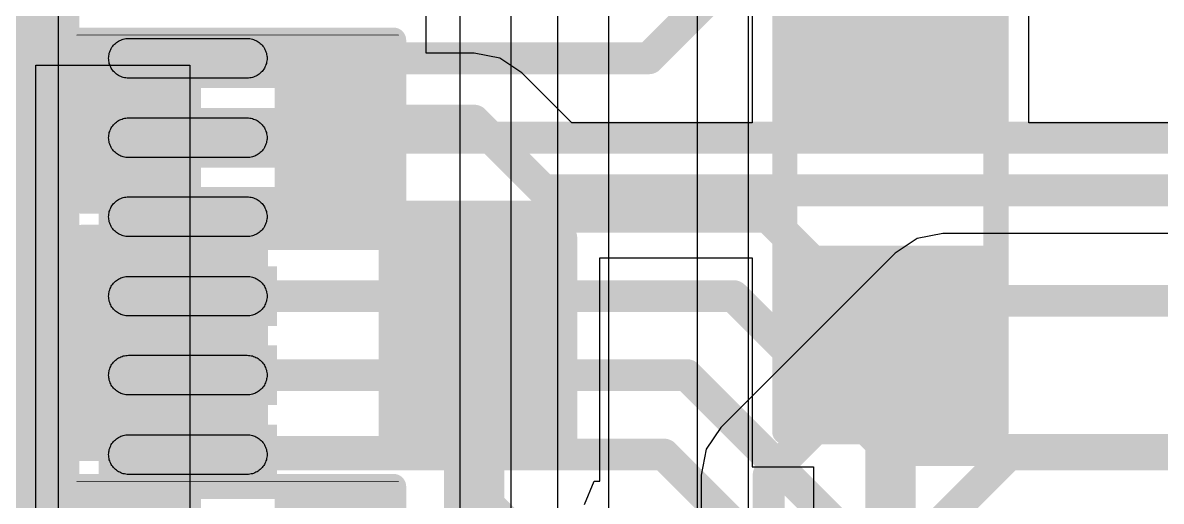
# Model space of a CAD drawing. Header units: inches. Extents: x 0 to 5271, y 0 to 5417.
# Drawn here: x 132.07 to 137.82, y 83.98 to 86.4 of the extents above; entities that cross this region are included whole.
import ezdxf

# ---------------------------------------------------------------- set-up
doc = ezdxf.new("R2010")
doc.units = ezdxf.units.IN
for name, color, linetype in [('Bottom Layer', 5, 'Continuous'), ('Bottom Paste', 16, 'Continuous'), ('Bottom Solder', 6, 'Continuous'), ('L2_GND1', 16, 'Continuous'), ('L3_SIG1', 76, 'Continuous'), ('L4_PWR', 90, 'Continuous'), ('Top Layer', 1, 'Continuous'), ('Top Overlay', 2, 'Continuous'), ('Top Paste', 8, 'Continuous'), ('Top Solder', 216, 'Continuous')]:
    doc.layers.add(name, color=color, linetype=linetype)

# ---------------------------------------------------------------- blocks, each defined once
blk = doc.blocks.new('R___0402_47')
at = {"layer": 'Top Layer'}
for points in [[(-0.6985, -0.3175), (-0.6985, 0.3175), (-0.2413, 0.3175), (-0.2413, -0.3175)], [(0.2413, -0.3175), (0.2413, 0.3175), (0.6985, 0.3175), (0.6985, -0.3175)]]:
    blk.add_hatch(color=1, dxfattribs=at).paths.add_polyline_path(points)
at = {"layer": 'Top Paste'}
for points in [[(-0.6985, -0.3175), (-0.6985, 0.3175), (-0.2413, 0.3175), (-0.2413, -0.3175)], [(0.2413, -0.3175), (0.2413, 0.3175), (0.6985, 0.3175), (0.6985, -0.3175)]]:
    blk.add_hatch(color=8, dxfattribs=at).paths.add_polyline_path(points)
at = {"layer": 'Top Solder'}
for points in [[(-0.7535, -0.3725), (-0.7535, 0.3725), (-0.1863, 0.3725), (-0.1863, -0.3725)], [(0.1863, -0.3725), (0.1863, 0.3725), (0.7535, 0.3725), (0.7535, -0.3725)]]:
    blk.add_hatch(color=216, dxfattribs=at).paths.add_polyline_path(points)
at = {"layer": 'Top Overlay'}
for points in [[(-0.7874, 0.4064, 0.127, 0.127, 0), (-0.7874, -0.4064, 0.127, 0.127, 0)], [(0.7874, 0.4064, 0.127, 0.127, 0), (-0.7874, 0.4064, 0.127, 0.127, 0)], [(0.7874, 0.4064, 0.127, 0.127, 0), (0.7874, -0.4064, 0.127, 0.127, 0)], [(0.7874, -0.4064, 0.127, 0.127, 0), (-0.7874, -0.4064, 0.127, 0.127, 0)], [(0.8128, -0.4318, 0.00323, 0.00323, 0), (-0.8128, -0.4318, 0.00323, 0.00323, 0)]]:
    blk.add_lwpolyline(points, format="xyseb", dxfattribs=at)
for points in [[(-0.8191, 0.4064, 0.0635, 0.0635, 1), (-0.7556, 0.4064, 0.0635, 0.0635, 1)], [(-0.8191, 0.4064, 0.0635, 0.0635, 1), (-0.7556, 0.4064, 0.0635, 0.0635, 1)], [(0.7556, 0.4064, 0.0635, 0.0635, 1), (0.8191, 0.4064, 0.0635, 0.0635, 1)], [(0.7556, 0.4064, 0.0635, 0.0635, 1), (0.8191, 0.4064, 0.0635, 0.0635, 1)], [(-0.8191, -0.4064, 0.0635, 0.0635, 1), (-0.7556, -0.4064, 0.0635, 0.0635, 1)], [(-0.8191, -0.4064, 0.0635, 0.0635, 1), (-0.7556, -0.4064, 0.0635, 0.0635, 1)], [(0.7556, -0.4064, 0.0635, 0.0635, 1), (0.8191, -0.4064, 0.0635, 0.0635, 1)], [(0.7556, -0.4064, 0.0635, 0.0635, 1), (0.8191, -0.4064, 0.0635, 0.0635, 1)], [(-0.8136, -0.4318, 0.00161, 0.00161, 1), (-0.812, -0.4318, 0.00161, 0.00161, 1)], [(0.812, -0.4318, 0.00161, 0.00161, 1), (0.8136, -0.4318, 0.00161, 0.00161, 1)]]:
    blk.add_lwpolyline(points, format="xyseb", close=True, dxfattribs=at)
blk = doc.blocks.new('WQFN_40_EP_5X5__B_416')
at = {"layer": 'Bottom Layer'}
for points in [[(-0.9007, 2.0994), (-1.1007, 2.0994), (-1.1007, 2.8994), (-0.9007, 2.8994)], [(-0.4994, 2.0994), (-0.6994, 2.0994), (-0.6994, 2.8994), (-0.4994, 2.8994)], [(-0.1006, 2.0994), (-0.3006, 2.0994), (-0.3006, 2.8994), (-0.1006, 2.8994)], [(0.3007, 2.0994), (0.1007, 2.0994), (0.1007, 2.8994), (0.3007, 2.8994)], [(0.6995, 2.0994), (0.4995, 2.0994), (0.4995, 2.8994), (0.6995, 2.8994)], [(1.1008, 2.0994), (0.9008, 2.0994), (0.9008, 2.8994), (1.1008, 2.8994)], [(-1.9, 1.9), (1.9, 1.9), (1.9, -1.9), (-1.9, -1.9)]]:
    blk.add_hatch(color=5, dxfattribs=at).paths.add_polyline_path(points)
at = {"layer": 'Bottom Solder'}
for points in [[(-0.8499, 2.0486), (-1.1515, 2.0486), (-1.1515, 2.9502), (-0.8499, 2.9502)], [(-0.4486, 2.0486), (-0.7502, 2.0486), (-0.7502, 2.9502), (-0.4486, 2.9502)], [(-0.0498, 2.0486), (-0.3514, 2.0486), (-0.3514, 2.9502), (-0.0498, 2.9502)], [(0.3515, 2.0486), (0.0499, 2.0486), (0.0499, 2.9502), (0.3515, 2.9502)], [(0.7503, 2.0486), (0.4487, 2.0486), (0.4487, 2.9502), (0.7503, 2.9502)], [(1.1516, 2.0486), (0.85, 2.0486), (0.85, 2.9502), (1.1516, 2.9502)], [(-1.9508, 1.9508), (1.9508, 1.9508), (1.9508, -1.9508), (-1.9508, -1.9508)]]:
    blk.add_hatch(color=6, dxfattribs=at).paths.add_polyline_path(points)
at = {"layer": 'Bottom Paste'}
for p, q in [((-1.0667, 2.8745), (-1.0616, 2.8787)), ((-1.0616, 2.8787), (-1.0563, 2.8825)), ((-1.0563, 2.8825), (-1.0507, 2.886)), ((-1.0507, 2.886), (-1.045, 2.889)), ((-1.045, 2.889), (-1.039, 2.8917)), ((-1.039, 2.8917), (-1.0329, 2.8941)), ((-1.0329, 2.8941), (-1.0266, 2.896)), ((-1.0266, 2.896), (-1.0203, 2.8974)), ((-1.0203, 2.8974), (-1.0138, 2.8985)), ((-1.0138, 2.8985), (-1.0073, 2.8992)), ((-1.0073, 2.8992), (-1.0008, 2.8994)), ((-1.0008, 2.8994), (-0.9942, 2.8992)), ((-0.9942, 2.8992), (-0.9877, 2.8985)), ((-0.9877, 2.8985), (-0.9813, 2.8974)), ((-0.9813, 2.8974), (-0.9749, 2.896)), ((-0.9749, 2.896), (-0.9686, 2.8941)), ((-0.9686, 2.8941), (-0.9625, 2.8917)), ((-0.9625, 2.8917), (-0.9565, 2.889)), ((-0.9565, 2.889), (-0.9507, 2.886)), ((-0.9507, 2.886), (-0.9452, 2.8825)), ((-0.9452, 2.8825), (-0.9399, 2.8787)), ((-0.9399, 2.8787), (-0.9348, 2.8745)), ((-0.6654, 2.8745), (-0.6603, 2.8787)), ((-0.6603, 2.8787), (-0.655, 2.8825)), ((-0.655, 2.8825), (-0.6494, 2.886)), ((-0.6494, 2.886), (-0.6437, 2.889)), ((-0.6437, 2.889), (-0.6377, 2.8917)), ((-0.6377, 2.8917), (-0.6316, 2.8941)), ((-0.6316, 2.8941), (-0.6253, 2.896)), ((-0.6253, 2.896), (-0.6189, 2.8974)), ((-0.6189, 2.8974), (-0.6125, 2.8985)), ((-0.6125, 2.8985), (-0.606, 2.8992)), ((-0.606, 2.8992), (-0.5994, 2.8994)), ((-0.5994, 2.8994), (-0.5929, 2.8992)), ((-0.5929, 2.8992), (-0.5864, 2.8985)), ((-0.5864, 2.8985), (-0.5799, 2.8974)), ((-0.5799, 2.8974), (-0.5736, 2.896)), ((-0.5736, 2.896), (-0.5673, 2.8941)), ((-0.5673, 2.8941), (-0.5612, 2.8917)), ((-0.5612, 2.8917), (-0.5552, 2.889)), ((-0.5552, 2.889), (-0.5494, 2.886)), ((-0.5494, 2.886), (-0.5439, 2.8825)), ((-0.5439, 2.8825), (-0.5386, 2.8787)), ((-0.5386, 2.8787), (-0.5335, 2.8745)), ((-0.2666, 2.8745), (-0.2615, 2.8787)), ((-0.2615, 2.8787), (-0.2562, 2.8825)), ((-0.2562, 2.8825), (-0.2506, 2.886)), ((-0.2506, 2.886), (-0.2449, 2.889)), ((-0.2449, 2.889), (-0.2389, 2.8917)), ((-0.2389, 2.8917), (-0.2328, 2.8941)), ((-0.2328, 2.8941), (-0.2265, 2.896)), ((-0.2265, 2.896), (-0.2202, 2.8974)), ((-0.2202, 2.8974), (-0.2137, 2.8985)), ((-0.2137, 2.8985), (-0.2072, 2.8992)), ((-0.2072, 2.8992), (-0.2007, 2.8994)), ((-0.2007, 2.8994), (-0.1941, 2.8992)), ((-0.1941, 2.8992), (-0.1876, 2.8985)), ((-0.1876, 2.8985), (-0.1812, 2.8974)), ((-0.1812, 2.8974), (-0.1748, 2.896)), ((-0.1748, 2.896), (-0.1685, 2.8941)), ((-0.1685, 2.8941), (-0.1624, 2.8917)), ((-0.1624, 2.8917), (-0.1564, 2.889)), ((-0.1564, 2.889), (-0.1506, 2.886)), ((-0.1506, 2.886), (-0.1451, 2.8825)), ((-0.1451, 2.8825), (-0.1398, 2.8787)), ((-0.1398, 2.8787), (-0.1347, 2.8745)), ((0.1347, 2.8745), (0.1398, 2.8787)), ((0.1398, 2.8787), (0.1451, 2.8825)), ((0.1451, 2.8825), (0.1507, 2.886)), ((0.1507, 2.886), (0.1564, 2.889)), ((0.1564, 2.889), (0.1624, 2.8917)), ((0.1624, 2.8917), (0.1685, 2.8941)), ((0.1685, 2.8941), (0.1748, 2.896)), ((0.1748, 2.896), (0.1812, 2.8974)), ((0.1812, 2.8974), (0.1876, 2.8985)), ((0.1876, 2.8985), (0.1941, 2.8992)), ((0.1941, 2.8992), (0.2007, 2.8994)), ((0.2007, 2.8994), (0.2072, 2.8992)), ((0.2072, 2.8992), (0.2137, 2.8985)), ((0.2137, 2.8985), (0.2202, 2.8974)), ((0.2202, 2.8974), (0.2265, 2.896)), ((0.2265, 2.896), (0.2328, 2.8941)), ((0.2328, 2.8941), (0.2389, 2.8917)), ((0.2389, 2.8917), (0.2449, 2.889)), ((0.2449, 2.889), (0.2507, 2.886)), ((0.2507, 2.886), (0.2562, 2.8825)), ((0.2562, 2.8825), (0.2615, 2.8787)), ((0.2615, 2.8787), (0.2666, 2.8745)), ((0.5335, 2.8745), (0.5386, 2.8787)), ((0.5386, 2.8787), (0.5439, 2.8825)), ((0.5439, 2.8825), (0.5495, 2.886)), ((0.5495, 2.886), (0.5552, 2.889)), ((0.5552, 2.889), (0.5612, 2.8917)), ((0.5612, 2.8917), (0.5673, 2.8941)), ((0.5673, 2.8941), (0.5736, 2.896)), ((0.5736, 2.896), (0.5799, 2.8974)), ((0.5799, 2.8974), (0.5864, 2.8985)), ((0.5864, 2.8985), (0.5929, 2.8992)), ((0.5929, 2.8992), (0.5994, 2.8994)), ((0.5994, 2.8994), (0.606, 2.8992)), ((0.606, 2.8992), (0.6125, 2.8985)), ((0.6125, 2.8985), (0.6189, 2.8974)), ((0.6189, 2.8974), (0.6253, 2.896)), ((0.6253, 2.896), (0.6316, 2.8941)), ((0.6316, 2.8941), (0.6377, 2.8917)), ((0.6377, 2.8917), (0.6437, 2.889)), ((0.6437, 2.889), (0.6495, 2.886)), ((0.6495, 2.886), (0.655, 2.8825)), ((0.655, 2.8825), (0.6603, 2.8787)), ((0.6603, 2.8787), (0.6654, 2.8745)), ((0.9348, 2.8745), (0.9399, 2.8787)), ((0.9399, 2.8787), (0.9452, 2.8825)), ((0.9452, 2.8825), (0.9508, 2.886)), ((0.9508, 2.886), (0.9565, 2.889)), ((0.9565, 2.889), (0.9625, 2.8917)), ((0.9625, 2.8917), (0.9686, 2.8941)), ((0.9686, 2.8941), (0.9749, 2.896)), ((0.9749, 2.896), (0.9813, 2.8974)), ((0.9813, 2.8974), (0.9877, 2.8985)), ((0.9877, 2.8985), (0.9942, 2.8992)), ((0.9942, 2.8992), (1.0008, 2.8994)), ((1.0008, 2.8994), (1.0073, 2.8992)), ((1.0073, 2.8992), (1.0138, 2.8985)), ((1.0138, 2.8985), (1.0203, 2.8974)), ((1.0203, 2.8974), (1.0266, 2.896)), ((1.0266, 2.896), (1.0329, 2.8941)), ((1.0329, 2.8941), (1.039, 2.8917)), ((1.039, 2.8917), (1.045, 2.889)), ((1.045, 2.889), (1.0508, 2.886)), ((1.0508, 2.886), (1.0563, 2.8825)), ((1.0563, 2.8825), (1.0616, 2.8787)), ((1.0616, 2.8787), (1.0667, 2.8745)), ((-1.0999, 2.8124), (-1.0988, 2.8189)), ((-1.0988, 2.8189), (-1.0974, 2.8252)), ((-1.0974, 2.8252), (-1.0955, 2.8315)), ((-1.0955, 2.8315), (-1.0931, 2.8376)), ((-1.0931, 2.8376), (-1.0904, 2.8436)), ((-1.0904, 2.8436), (-1.0874, 2.8494)), ((-1.0874, 2.8494), (-1.0839, 2.8549)), ((-1.0839, 2.8549), (-1.0801, 2.8602)), ((-1.0801, 2.8602), (-1.0759, 2.8653)), ((-1.0759, 2.8653), (-1.0715, 2.8701)), ((-1.0715, 2.8701), (-1.0667, 2.8745)), ((-0.9348, 2.8745), (-0.93, 2.8701)), ((-0.93, 2.8701), (-0.9256, 2.8653)), ((-0.9256, 2.8653), (-0.9214, 2.8602)), ((-0.9214, 2.8602), (-0.9176, 2.8549)), ((-0.9176, 2.8549), (-0.9141, 2.8493)), ((-0.9141, 2.8493), (-0.9111, 2.8436)), ((-0.9111, 2.8436), (-0.9084, 2.8376)), ((-0.9084, 2.8376), (-0.9061, 2.8315)), ((-0.9061, 2.8315), (-0.9042, 2.8252)), ((-0.9042, 2.8252), (-0.9027, 2.8189)), ((-0.9027, 2.8189), (-0.9016, 2.8124)), ((-0.6986, 2.8124), (-0.6975, 2.8189)), ((-0.6975, 2.8189), (-0.696, 2.8252)), ((-0.696, 2.8252), (-0.6941, 2.8315)), ((-0.6941, 2.8315), (-0.6918, 2.8376)), ((-0.6918, 2.8376), (-0.6891, 2.8436)), ((-0.6891, 2.8436), (-0.6861, 2.8494)), ((-0.6861, 2.8494), (-0.6826, 2.8549)), ((-0.6826, 2.8549), (-0.6788, 2.8602)), ((-0.6788, 2.8602), (-0.6746, 2.8653)), ((-0.6746, 2.8653), (-0.6702, 2.8701)), ((-0.6702, 2.8701), (-0.6654, 2.8745)), ((-0.5335, 2.8745), (-0.5287, 2.8701)), ((-0.5287, 2.8701), (-0.5243, 2.8653)), ((-0.5243, 2.8653), (-0.5201, 2.8602)), ((-0.5201, 2.8602), (-0.5163, 2.8549)), ((-0.5163, 2.8549), (-0.5128, 2.8493)), ((-0.5128, 2.8493), (-0.5098, 2.8436)), ((-0.5098, 2.8436), (-0.5071, 2.8376)), ((-0.5071, 2.8376), (-0.5047, 2.8315)), ((-0.5047, 2.8315), (-0.5028, 2.8252)), ((-0.5028, 2.8252), (-0.5014, 2.8189)), ((-0.5014, 2.8189), (-0.5003, 2.8124)), ((-0.2998, 2.8124), (-0.2987, 2.8189)), ((-0.2987, 2.8189), (-0.2973, 2.8252)), ((-0.2973, 2.8252), (-0.2954, 2.8315)), ((-0.2954, 2.8315), (-0.293, 2.8376)), ((-0.293, 2.8376), (-0.2903, 2.8436)), ((-0.2903, 2.8436), (-0.2873, 2.8494)), ((-0.2873, 2.8494), (-0.2838, 2.8549)), ((-0.2838, 2.8549), (-0.28, 2.8602)), ((-0.28, 2.8602), (-0.2758, 2.8653)), ((-0.2758, 2.8653), (-0.2714, 2.8701)), ((-0.2714, 2.8701), (-0.2666, 2.8745)), ((-0.1347, 2.8745), (-0.1299, 2.8701)), ((-0.1299, 2.8701), (-0.1255, 2.8653)), ((-0.1255, 2.8653), (-0.1213, 2.8602)), ((-0.1213, 2.8602), (-0.1175, 2.8549)), ((-0.1175, 2.8549), (-0.114, 2.8493)), ((-0.114, 2.8493), (-0.111, 2.8436)), ((-0.111, 2.8436), (-0.1083, 2.8376)), ((-0.1083, 2.8376), (-0.106, 2.8315)), ((-0.106, 2.8315), (-0.1041, 2.8252)), ((-0.1041, 2.8252), (-0.1026, 2.8189)), ((-0.1026, 2.8189), (-0.1015, 2.8124)), ((0.1015, 2.8124), (0.1026, 2.8189)), ((0.1026, 2.8189), (0.1041, 2.8252)), ((0.1041, 2.8252), (0.106, 2.8315)), ((0.106, 2.8315), (0.1083, 2.8376)), ((0.1083, 2.8376), (0.111, 2.8436)), ((0.111, 2.8436), (0.114, 2.8494)), ((0.114, 2.8494), (0.1175, 2.8549)), ((0.1175, 2.8549), (0.1213, 2.8602)), ((0.1213, 2.8602), (0.1255, 2.8653)), ((0.1255, 2.8653), (0.1299, 2.8701)), ((0.1299, 2.8701), (0.1347, 2.8745)), ((0.2666, 2.8745), (0.2714, 2.8701)), ((0.2714, 2.8701), (0.2758, 2.8653)), ((0.2758, 2.8653), (0.28, 2.8602)), ((0.28, 2.8602), (0.2838, 2.8549)), ((0.2838, 2.8549), (0.2873, 2.8493)), ((0.2873, 2.8493), (0.2903, 2.8436)), ((0.2903, 2.8436), (0.293, 2.8376)), ((0.293, 2.8376), (0.2954, 2.8315)), ((0.2954, 2.8315), (0.2973, 2.8252)), ((0.2973, 2.8252), (0.2987, 2.8189)), ((0.2987, 2.8189), (0.2998, 2.8124)), ((0.5003, 2.8124), (0.5014, 2.8189)), ((0.5014, 2.8189), (0.5028, 2.8252)), ((0.5028, 2.8252), (0.5047, 2.8315)), ((0.5047, 2.8315), (0.5071, 2.8376)), ((0.5071, 2.8376), (0.5098, 2.8436)), ((0.5098, 2.8436), (0.5128, 2.8494)), ((0.5128, 2.8494), (0.5163, 2.8549)), ((0.5163, 2.8549), (0.5201, 2.8602)), ((0.5201, 2.8602), (0.5243, 2.8653)), ((0.5243, 2.8653), (0.5287, 2.8701)), ((0.5287, 2.8701), (0.5335, 2.8745)), ((0.6654, 2.8745), (0.6702, 2.8701)), ((0.6702, 2.8701), (0.6746, 2.8653)), ((0.6746, 2.8653), (0.6788, 2.8602)), ((0.6788, 2.8602), (0.6826, 2.8549)), ((0.6826, 2.8549), (0.6861, 2.8493)), ((0.6861, 2.8493), (0.6891, 2.8436)), ((0.6891, 2.8436), (0.6918, 2.8376)), ((0.6918, 2.8376), (0.6941, 2.8315)), ((0.6941, 2.8315), (0.696, 2.8252)), ((0.696, 2.8252), (0.6975, 2.8189)), ((0.6975, 2.8189), (0.6986, 2.8124)), ((0.9016, 2.8124), (0.9027, 2.8189)), ((0.9027, 2.8189), (0.9042, 2.8252)), ((0.9042, 2.8252), (0.9061, 2.8315)), ((0.9061, 2.8315), (0.9084, 2.8376)), ((0.9084, 2.8376), (0.9111, 2.8436)), ((0.9111, 2.8436), (0.9141, 2.8494)), ((0.9141, 2.8494), (0.9176, 2.8549)), ((0.9176, 2.8549), (0.9214, 2.8602)), ((0.9214, 2.8602), (0.9256, 2.8653)), ((0.9256, 2.8653), (0.93, 2.8701)), ((0.93, 2.8701), (0.9348, 2.8745)), ((1.0667, 2.8745), (1.0715, 2.8701)), ((1.0715, 2.8701), (1.0759, 2.8653)), ((1.0759, 2.8653), (1.0801, 2.8602)), ((1.0801, 2.8602), (1.0839, 2.8549)), ((1.0839, 2.8549), (1.0874, 2.8493)), ((1.0874, 2.8493), (1.0904, 2.8436)), ((1.0904, 2.8436), (1.0931, 2.8376)), ((1.0931, 2.8376), (1.0955, 2.8315)), ((1.0955, 2.8315), (1.0974, 2.8252)), ((1.0974, 2.8252), (1.0988, 2.8189)), ((1.0988, 2.8189), (1.0999, 2.8124)), ((-1.1008, 2.7994), (-1.1006, 2.8059)), ((-1.1008, 2.1994), (-1.1008, 2.7994)), ((-1.1006, 2.8059), (-1.0999, 2.8124)), ((-0.9016, 2.8124), (-0.901, 2.8059)), ((-0.901, 2.8059), (-0.9008, 2.7994)), ((-0.9008, 2.7994), (-0.9008, 2.1994)), ((-0.6994, 2.7994), (-0.6992, 2.8059)), ((-0.6994, 2.1994), (-0.6994, 2.7994)), ((-0.6992, 2.8059), (-0.6986, 2.8124)), ((-0.5003, 2.8124), (-0.5003, 2.8124)), ((-0.5003, 2.8124), (-0.4996, 2.8059)), ((-0.4996, 2.8059), (-0.4994, 2.7994)), ((-0.4994, 2.7994), (-0.4994, 2.1994)), ((-0.3007, 2.7994), (-0.3005, 2.8059)), ((-0.3007, 2.1994), (-0.3007, 2.7994)), ((-0.3005, 2.8059), (-0.2998, 2.8124)), ((-0.1015, 2.8124), (-0.1009, 2.8059)), ((-0.1009, 2.8059), (-0.1007, 2.7994)), ((-0.1007, 2.7994), (-0.1007, 2.1994)), ((0.1007, 2.7994), (0.1009, 2.8059)), ((0.1007, 2.1994), (0.1007, 2.7994)), ((0.1009, 2.8059), (0.1015, 2.8124)), ((0.2998, 2.8124), (0.2998, 2.8124)), ((0.2998, 2.8124), (0.3005, 2.8059)), ((0.3005, 2.8059), (0.3007, 2.7994)), ((0.3007, 2.7994), (0.3007, 2.1994)), ((0.4994, 2.7994), (0.4996, 2.8059)), ((0.4994, 2.1994), (0.4994, 2.7994)), ((0.4996, 2.8059), (0.5003, 2.8124)), ((0.6986, 2.8124), (0.6986, 2.8124)), ((0.6986, 2.8124), (0.6992, 2.8059)), ((0.6992, 2.8059), (0.6994, 2.7994)), ((0.6994, 2.7994), (0.6994, 2.1994)), ((0.9008, 2.7994), (0.901, 2.8059)), ((0.9008, 2.1994), (0.9008, 2.7994)), ((0.901, 2.8059), (0.9016, 2.8124)), ((1.0999, 2.8124), (1.1006, 2.8059)), ((1.1006, 2.8059), (1.1008, 2.7994)), ((1.1008, 2.7994), (1.1008, 2.1994)), ((-1.1006, 2.1928), (-1.1008, 2.1994)), ((-1.0999, 2.1863), (-1.1006, 2.1928)), ((-1.0988, 2.1799), (-1.0999, 2.1863)), ((-0.9016, 2.1863), (-0.9027, 2.1799)), ((-0.901, 2.1928), (-0.9016, 2.1863)), ((-0.9008, 2.1994), (-0.901, 2.1928)), ((-0.901, 2.1928), (-0.901, 2.1928)), ((-0.6992, 2.1928), (-0.6994, 2.1994)), ((-0.6986, 2.1863), (-0.6992, 2.1928)), ((-0.6975, 2.1799), (-0.6986, 2.1863)), ((-0.5003, 2.1863), (-0.5014, 2.1799)), ((-0.4996, 2.1928), (-0.5003, 2.1863)), ((-0.4994, 2.1994), (-0.4996, 2.1928)), ((-0.3005, 2.1928), (-0.3007, 2.1994)), ((-0.2998, 2.1863), (-0.3005, 2.1928)), ((-0.2987, 2.1799), (-0.2998, 2.1863)), ((-0.1015, 2.1863), (-0.1026, 2.1799)), ((-0.1009, 2.1928), (-0.1015, 2.1863)), ((-0.1007, 2.1994), (-0.1009, 2.1928)), ((-0.1009, 2.1928), (-0.1009, 2.1928)), ((0.1009, 2.1928), (0.1007, 2.1994)), ((0.1015, 2.1863), (0.1009, 2.1928)), ((0.1026, 2.1799), (0.1015, 2.1863)), ((0.2998, 2.1863), (0.2987, 2.1799)), ((0.3005, 2.1928), (0.2998, 2.1863)), ((0.3007, 2.1994), (0.3005, 2.1928)), ((0.4996, 2.1928), (0.4994, 2.1994)), ((0.5003, 2.1863), (0.4996, 2.1928)), ((0.5014, 2.1799), (0.5003, 2.1863)), ((0.6986, 2.1863), (0.6975, 2.1799)), ((0.6992, 2.1928), (0.6986, 2.1863)), ((0.6994, 2.1994), (0.6992, 2.1928)), ((0.901, 2.1928), (0.9008, 2.1994)), ((0.9016, 2.1863), (0.901, 2.1928)), ((0.9027, 2.1799), (0.9016, 2.1863)), ((1.0999, 2.1863), (1.0988, 2.1799)), ((1.1006, 2.1928), (1.0999, 2.1863)), ((1.1008, 2.1994), (1.1006, 2.1928)), ((1.1006, 2.1928), (1.1006, 2.1928)), ((-1.0974, 2.1735), (-1.0988, 2.1799)), ((-1.0955, 2.1672), (-1.0974, 2.1735)), ((-1.0931, 2.1611), (-1.0955, 2.1672)), ((-1.0904, 2.1551), (-1.0931, 2.1611)), ((-1.0874, 2.1494), (-1.0904, 2.1551)), ((-1.0839, 2.1438), (-1.0874, 2.1494)), ((-1.0801, 2.1385), (-1.0839, 2.1438)), ((-1.0759, 2.1334), (-1.0801, 2.1385)), ((-1.0715, 2.1286), (-1.0759, 2.1334)), ((-1.0667, 2.1242), (-1.0715, 2.1286)), ((-0.93, 2.1286), (-0.9348, 2.1242)), ((-0.9256, 2.1334), (-0.93, 2.1286)), ((-0.9214, 2.1385), (-0.9256, 2.1334)), ((-0.9176, 2.1438), (-0.9214, 2.1385)), ((-0.9141, 2.1493), (-0.9176, 2.1438)), ((-0.9111, 2.1551), (-0.9141, 2.1493)), ((-0.9084, 2.1611), (-0.9111, 2.1551)), ((-0.9061, 2.1672), (-0.9084, 2.1611)), ((-0.9042, 2.1735), (-0.9061, 2.1672)), ((-0.9027, 2.1799), (-0.9042, 2.1735)), ((-0.696, 2.1735), (-0.6975, 2.1799)), ((-0.6941, 2.1672), (-0.696, 2.1735)), ((-0.6918, 2.1611), (-0.6941, 2.1672)), ((-0.6891, 2.1551), (-0.6918, 2.1611)), ((-0.6861, 2.1494), (-0.6891, 2.1551)), ((-0.6826, 2.1438), (-0.6861, 2.1494)), ((-0.6788, 2.1385), (-0.6826, 2.1438)), ((-0.6746, 2.1334), (-0.6788, 2.1385)), ((-0.6702, 2.1286), (-0.6746, 2.1334)), ((-0.6654, 2.1242), (-0.6702, 2.1286)), ((-0.5287, 2.1286), (-0.5335, 2.1242)), ((-0.5243, 2.1334), (-0.5287, 2.1286)), ((-0.5201, 2.1385), (-0.5243, 2.1334)), ((-0.5163, 2.1438), (-0.5201, 2.1385)), ((-0.5128, 2.1493), (-0.5163, 2.1438)), ((-0.5098, 2.1551), (-0.5128, 2.1493)), ((-0.5071, 2.1611), (-0.5098, 2.1551)), ((-0.5047, 2.1672), (-0.5071, 2.1611)), ((-0.5028, 2.1735), (-0.5047, 2.1672)), ((-0.5014, 2.1799), (-0.5028, 2.1735)), ((-0.2973, 2.1735), (-0.2987, 2.1799)), ((-0.2954, 2.1672), (-0.2973, 2.1735)), ((-0.293, 2.1611), (-0.2954, 2.1672)), ((-0.2903, 2.1551), (-0.293, 2.1611)), ((-0.2873, 2.1494), (-0.2903, 2.1551)), ((-0.2838, 2.1438), (-0.2873, 2.1494)), ((-0.28, 2.1385), (-0.2838, 2.1438)), ((-0.2758, 2.1334), (-0.28, 2.1385)), ((-0.2714, 2.1286), (-0.2758, 2.1334)), ((-0.2666, 2.1242), (-0.2714, 2.1286)), ((-0.1299, 2.1286), (-0.1347, 2.1242)), ((-0.1255, 2.1334), (-0.1299, 2.1286)), ((-0.1213, 2.1385), (-0.1255, 2.1334)), ((-0.1175, 2.1438), (-0.1213, 2.1385)), ((-0.114, 2.1493), (-0.1175, 2.1438)), ((-0.111, 2.1551), (-0.114, 2.1493)), ((-0.1083, 2.1611), (-0.111, 2.1551)), ((-0.106, 2.1672), (-0.1083, 2.1611)), ((-0.1041, 2.1735), (-0.106, 2.1672)), ((-0.1026, 2.1799), (-0.1041, 2.1735)), ((0.1041, 2.1735), (0.1026, 2.1799)), ((0.106, 2.1672), (0.1041, 2.1735)), ((0.1083, 2.1611), (0.106, 2.1672)), ((0.111, 2.1551), (0.1083, 2.1611)), ((0.114, 2.1494), (0.111, 2.1551)), ((0.1175, 2.1438), (0.114, 2.1494)), ((0.1213, 2.1385), (0.1175, 2.1438)), ((0.1255, 2.1334), (0.1213, 2.1385)), ((0.1299, 2.1286), (0.1255, 2.1334)), ((0.1347, 2.1242), (0.1299, 2.1286)), ((0.2714, 2.1286), (0.2666, 2.1242)), ((0.2758, 2.1334), (0.2714, 2.1286)), ((0.28, 2.1385), (0.2758, 2.1334)), ((0.2838, 2.1438), (0.28, 2.1385)), ((0.2873, 2.1493), (0.2838, 2.1438)), ((0.2903, 2.1551), (0.2873, 2.1493)), ((0.293, 2.1611), (0.2903, 2.1551)), ((0.2954, 2.1672), (0.293, 2.1611)), ((0.2973, 2.1735), (0.2954, 2.1672)), ((0.2987, 2.1799), (0.2973, 2.1735)), ((0.5028, 2.1735), (0.5014, 2.1799)), ((0.5047, 2.1672), (0.5028, 2.1735)), ((0.5071, 2.1611), (0.5047, 2.1672)), ((0.5098, 2.1551), (0.5071, 2.1611)), ((0.5128, 2.1494), (0.5098, 2.1551)), ((0.5163, 2.1438), (0.5128, 2.1494)), ((0.5201, 2.1385), (0.5163, 2.1438)), ((0.5243, 2.1334), (0.5201, 2.1385)), ((0.5287, 2.1286), (0.5243, 2.1334)), ((0.5335, 2.1242), (0.5287, 2.1286)), ((0.6702, 2.1286), (0.6654, 2.1242)), ((0.6746, 2.1334), (0.6702, 2.1286)), ((0.6788, 2.1385), (0.6746, 2.1334)), ((0.6826, 2.1438), (0.6788, 2.1385)), ((0.6861, 2.1493), (0.6826, 2.1438)), ((0.6891, 2.1551), (0.6861, 2.1493)), ((0.6918, 2.1611), (0.6891, 2.1551)), ((0.6941, 2.1672), (0.6918, 2.1611)), ((0.696, 2.1735), (0.6941, 2.1672)), ((0.6975, 2.1799), (0.696, 2.1735)), ((0.9042, 2.1735), (0.9027, 2.1799)), ((0.9061, 2.1672), (0.9042, 2.1735)), ((0.9084, 2.1611), (0.9061, 2.1672)), ((0.9111, 2.1551), (0.9084, 2.1611)), ((0.9141, 2.1494), (0.9111, 2.1551)), ((0.9176, 2.1438), (0.9141, 2.1494)), ((0.9214, 2.1385), (0.9176, 2.1438)), ((0.9256, 2.1334), (0.9214, 2.1385)), ((0.93, 2.1286), (0.9256, 2.1334)), ((0.9348, 2.1242), (0.93, 2.1286)), ((1.0715, 2.1286), (1.0667, 2.1242)), ((1.0759, 2.1334), (1.0715, 2.1286)), ((1.0801, 2.1385), (1.0759, 2.1334)), ((1.0839, 2.1438), (1.0801, 2.1385)), ((1.0874, 2.1493), (1.0839, 2.1438)), ((1.0904, 2.1551), (1.0874, 2.1493)), ((1.0931, 2.1611), (1.0904, 2.1551)), ((1.0955, 2.1672), (1.0931, 2.1611)), ((1.0974, 2.1735), (1.0955, 2.1672)), ((1.0988, 2.1799), (1.0974, 2.1735)), ((-1.0616, 2.12), (-1.0667, 2.1242)), ((-1.0563, 2.1162), (-1.0616, 2.12)), ((-1.0508, 2.1127), (-1.0563, 2.1162)), ((-1.045, 2.1097), (-1.0508, 2.1127)), ((-1.039, 2.107), (-1.045, 2.1097)), ((-1.0329, 2.1047), (-1.039, 2.107)), ((-1.0266, 2.1028), (-1.0329, 2.1047)), ((-1.0203, 2.1013), (-1.0266, 2.1028)), ((-1.0138, 2.1002), (-1.0203, 2.1013)), ((-1.0073, 2.0996), (-1.0138, 2.1002)), ((-1.0008, 2.0994), (-1.0073, 2.0996)), ((-0.9942, 2.0996), (-1.0008, 2.0994)), ((-0.9877, 2.1002), (-0.9942, 2.0996)), ((-0.9813, 2.1013), (-0.9877, 2.1002)), ((-0.9749, 2.1028), (-0.9813, 2.1013)), ((-0.9686, 2.1047), (-0.9749, 2.1028)), ((-0.9625, 2.107), (-0.9686, 2.1047)), ((-0.9565, 2.1097), (-0.9625, 2.107)), ((-0.9508, 2.1127), (-0.9565, 2.1097)), ((-0.9452, 2.1162), (-0.9508, 2.1127)), ((-0.9399, 2.12), (-0.9452, 2.1162)), ((-0.9348, 2.1242), (-0.9399, 2.12)), ((-0.6603, 2.12), (-0.6654, 2.1242)), ((-0.655, 2.1162), (-0.6603, 2.12)), ((-0.6495, 2.1127), (-0.655, 2.1162)), ((-0.6437, 2.1097), (-0.6495, 2.1127)), ((-0.6377, 2.107), (-0.6437, 2.1097)), ((-0.6316, 2.1047), (-0.6377, 2.107)), ((-0.6253, 2.1028), (-0.6316, 2.1047)), ((-0.6189, 2.1013), (-0.6253, 2.1028)), ((-0.6125, 2.1002), (-0.6189, 2.1013)), ((-0.606, 2.0996), (-0.6125, 2.1002)), ((-0.5994, 2.0994), (-0.606, 2.0996)), ((-0.5929, 2.0996), (-0.5994, 2.0994)), ((-0.5864, 2.1002), (-0.5929, 2.0996)), ((-0.5799, 2.1013), (-0.5864, 2.1002)), ((-0.5736, 2.1028), (-0.5799, 2.1013)), ((-0.5673, 2.1047), (-0.5736, 2.1028)), ((-0.5612, 2.107), (-0.5673, 2.1047)), ((-0.5552, 2.1097), (-0.5612, 2.107)), ((-0.5495, 2.1127), (-0.5552, 2.1097)), ((-0.5439, 2.1162), (-0.5495, 2.1127)), ((-0.5386, 2.12), (-0.5439, 2.1162)), ((-0.5335, 2.1242), (-0.5386, 2.12)), ((-0.2615, 2.12), (-0.2666, 2.1242)), ((-0.2562, 2.1162), (-0.2615, 2.12)), ((-0.2507, 2.1127), (-0.2562, 2.1162)), ((-0.2449, 2.1097), (-0.2507, 2.1127)), ((-0.2389, 2.107), (-0.2449, 2.1097)), ((-0.2328, 2.1047), (-0.2389, 2.107)), ((-0.2265, 2.1028), (-0.2328, 2.1047)), ((-0.2202, 2.1013), (-0.2265, 2.1028)), ((-0.2137, 2.1002), (-0.2202, 2.1013)), ((-0.2072, 2.0996), (-0.2137, 2.1002)), ((-0.2007, 2.0994), (-0.2072, 2.0996)), ((-0.1941, 2.0996), (-0.2007, 2.0994)), ((-0.1876, 2.1002), (-0.1941, 2.0996)), ((-0.1812, 2.1013), (-0.1876, 2.1002)), ((-0.1748, 2.1028), (-0.1812, 2.1013)), ((-0.1685, 2.1047), (-0.1748, 2.1028)), ((-0.1624, 2.107), (-0.1685, 2.1047)), ((-0.1564, 2.1097), (-0.1624, 2.107)), ((-0.1507, 2.1127), (-0.1564, 2.1097)), ((-0.1451, 2.1162), (-0.1507, 2.1127)), ((-0.1398, 2.12), (-0.1451, 2.1162)), ((-0.1347, 2.1242), (-0.1398, 2.12)), ((0.1398, 2.12), (0.1347, 2.1242)), ((0.1451, 2.1162), (0.1398, 2.12)), ((0.1506, 2.1127), (0.1451, 2.1162)), ((0.1564, 2.1097), (0.1506, 2.1127)), ((0.1624, 2.107), (0.1564, 2.1097)), ((0.1685, 2.1047), (0.1624, 2.107)), ((0.1748, 2.1028), (0.1685, 2.1047)), ((0.1812, 2.1013), (0.1748, 2.1028)), ((0.1876, 2.1002), (0.1812, 2.1013)), ((0.1941, 2.0996), (0.1876, 2.1002)), ((0.2007, 2.0994), (0.1941, 2.0996)), ((0.2072, 2.0996), (0.2007, 2.0994)), ((0.2137, 2.1002), (0.2072, 2.0996)), ((0.2202, 2.1013), (0.2137, 2.1002)), ((0.2265, 2.1028), (0.2202, 2.1013)), ((0.2328, 2.1047), (0.2265, 2.1028)), ((0.2389, 2.107), (0.2328, 2.1047)), ((0.2449, 2.1097), (0.2389, 2.107)), ((0.2506, 2.1127), (0.2449, 2.1097)), ((0.2562, 2.1162), (0.2506, 2.1127)), ((0.2615, 2.12), (0.2562, 2.1162)), ((0.2666, 2.1242), (0.2615, 2.12)), ((0.5386, 2.12), (0.5335, 2.1242)), ((0.5439, 2.1162), (0.5386, 2.12)), ((0.5494, 2.1127), (0.5439, 2.1162)), ((0.5552, 2.1097), (0.5494, 2.1127)), ((0.5612, 2.107), (0.5552, 2.1097)), ((0.5673, 2.1047), (0.5612, 2.107)), ((0.5736, 2.1028), (0.5673, 2.1047)), ((0.5799, 2.1013), (0.5736, 2.1028)), ((0.5864, 2.1002), (0.5799, 2.1013)), ((0.5929, 2.0996), (0.5864, 2.1002)), ((0.5994, 2.0994), (0.5929, 2.0996)), ((0.606, 2.0996), (0.5994, 2.0994)), ((0.6125, 2.1002), (0.606, 2.0996)), ((0.6189, 2.1013), (0.6125, 2.1002)), ((0.6253, 2.1028), (0.6189, 2.1013)), ((0.6316, 2.1047), (0.6253, 2.1028)), ((0.6377, 2.107), (0.6316, 2.1047)), ((0.6437, 2.1097), (0.6377, 2.107)), ((0.6494, 2.1127), (0.6437, 2.1097)), ((0.655, 2.1162), (0.6494, 2.1127)), ((0.6603, 2.12), (0.655, 2.1162)), ((0.6654, 2.1242), (0.6603, 2.12)), ((0.9399, 2.12), (0.9348, 2.1242)), ((0.9452, 2.1162), (0.9399, 2.12)), ((0.9507, 2.1127), (0.9452, 2.1162)), ((0.9565, 2.1097), (0.9507, 2.1127)), ((0.9625, 2.107), (0.9565, 2.1097)), ((0.9686, 2.1047), (0.9625, 2.107)), ((0.9749, 2.1028), (0.9686, 2.1047)), ((0.9813, 2.1013), (0.9749, 2.1028)), ((0.9877, 2.1002), (0.9813, 2.1013)), ((0.9942, 2.0996), (0.9877, 2.1002)), ((1.0008, 2.0994), (0.9942, 2.0996)), ((1.0073, 2.0996), (1.0008, 2.0994)), ((1.0138, 2.1002), (1.0073, 2.0996)), ((1.0203, 2.1013), (1.0138, 2.1002)), ((1.0266, 2.1028), (1.0203, 2.1013)), ((1.0329, 2.1047), (1.0266, 2.1028)), ((1.039, 2.107), (1.0329, 2.1047)), ((1.045, 2.1097), (1.039, 2.107)), ((1.0507, 2.1127), (1.045, 2.1097)), ((1.0563, 2.1162), (1.0507, 2.1127)), ((1.0616, 2.12), (1.0563, 2.1162)), ((1.0667, 2.1242), (1.0616, 2.12))]:
    blk.add_line(p, q, dxfattribs=at)
blk = doc.blocks.new('RES_0603_437')
at = {"layer": 'Top Layer'}
for points in [[(-0.381, 0.4445), (-0.381, -0.4445), (-1.143, -0.4445), (-1.143, 0.4445)], [(1.143, 0.4445), (1.143, -0.4445), (0.381, -0.4445), (0.381, 0.4445)]]:
    blk.add_hatch(color=1, dxfattribs=at).paths.add_polyline_path(points)
at = {"layer": 'Top Paste'}
for points in [[(-0.381, 0.4445), (-0.381, -0.4445), (-1.143, -0.4445), (-1.143, 0.4445)], [(1.143, 0.4445), (1.143, -0.4445), (0.381, -0.4445), (0.381, 0.4445)]]:
    blk.add_hatch(color=8, dxfattribs=at).paths.add_polyline_path(points)
at = {"layer": 'Top Solder'}
for points in [[(-0.2794, 0.5461), (-0.2794, -0.5461), (-1.2446, -0.5461), (-1.2446, 0.5461)], [(1.2446, 0.5461), (1.2446, -0.5461), (0.2794, -0.5461), (0.2794, 0.5461)]]:
    blk.add_hatch(color=216, dxfattribs=at).paths.add_polyline_path(points)
at = {"layer": 'Top Overlay'}
for points in [[(1.2192, 0.5334, 0.127, 0.127, 0), (-1.2192, 0.5334, 0.127, 0.127, 0)], [(-1.2192, 0.5334, 0.127, 0.127, 0), (-1.2192, -0.5334, 0.127, 0.127, 0)], [(1.2192, 0.5334, 0.127, 0.127, 0), (1.2192, -0.5334, 0.127, 0.127, 0)], [(1.2192, -0.5334, 0.127, 0.127, 0), (-1.2192, -0.5334, 0.127, 0.127, 0)]]:
    blk.add_lwpolyline(points, format="xyseb", dxfattribs=at)
for points in [[(-1.251, 0.5334, 0.0635, 0.0635, 1), (-1.1875, 0.5334, 0.0635, 0.0635, 1)], [(-1.251, 0.5334, 0.0635, 0.0635, 1), (-1.1875, 0.5334, 0.0635, 0.0635, 1)], [(1.1874, 0.5334, 0.0635, 0.0635, 1), (1.2509, 0.5334, 0.0635, 0.0635, 1)], [(1.1874, 0.5334, 0.0635, 0.0635, 1), (1.2509, 0.5334, 0.0635, 0.0635, 1)], [(-1.251, -0.5334, 0.0635, 0.0635, 1), (-1.1875, -0.5334, 0.0635, 0.0635, 1)], [(-1.251, -0.5334, 0.0635, 0.0635, 1), (-1.1875, -0.5334, 0.0635, 0.0635, 1)], [(1.1874, -0.5334, 0.0635, 0.0635, 1), (1.2509, -0.5334, 0.0635, 0.0635, 1)], [(1.1874, -0.5334, 0.0635, 0.0635, 1), (1.2509, -0.5334, 0.0635, 0.0635, 1)]]:
    blk.add_lwpolyline(points, format="xyseb", close=True, dxfattribs=at)
blk = doc.blocks.new('RES_0402_438')
at = {"layer": 'Top Layer'}
for points in [[(-0.6985, -0.3175), (-0.6985, 0.3175), (-0.2413, 0.3175), (-0.2413, -0.3175)], [(0.2413, -0.3175), (0.2413, 0.3175), (0.6985, 0.3175), (0.6985, -0.3175)]]:
    blk.add_hatch(color=1, dxfattribs=at).paths.add_polyline_path(points)
at = {"layer": 'Top Paste'}
for points in [[(-0.6985, -0.3175), (-0.6985, 0.3175), (-0.2413, 0.3175), (-0.2413, -0.3175)], [(0.2413, -0.3175), (0.2413, 0.3175), (0.6985, 0.3175), (0.6985, -0.3175)]]:
    blk.add_hatch(color=8, dxfattribs=at).paths.add_polyline_path(points)
at = {"layer": 'Top Solder'}
for points in [[(-0.7535, -0.3725), (-0.7535, 0.3725), (-0.1863, 0.3725), (-0.1863, -0.3725)], [(0.1863, -0.3725), (0.1863, 0.3725), (0.7535, 0.3725), (0.7535, -0.3725)]]:
    blk.add_hatch(color=216, dxfattribs=at).paths.add_polyline_path(points)
at = {"layer": 'Top Overlay'}
for points in [[(-0.7874, 0.4064, 0.127, 0.127, 0), (-0.7874, -0.4064, 0.127, 0.127, 0)], [(0.7874, 0.4064, 0.127, 0.127, 0), (-0.7874, 0.4064, 0.127, 0.127, 0)], [(0.7874, 0.4064, 0.127, 0.127, 0), (0.7874, -0.4064, 0.127, 0.127, 0)], [(0.7874, -0.4064, 0.127, 0.127, 0), (-0.7874, -0.4064, 0.127, 0.127, 0)], [(0.8128, -0.4318, 0.00323, 0.00323, 0), (-0.8128, -0.4318, 0.00323, 0.00323, 0)]]:
    blk.add_lwpolyline(points, format="xyseb", dxfattribs=at)
for points in [[(-0.8191, 0.4064, 0.0635, 0.0635, 1), (-0.7556, 0.4064, 0.0635, 0.0635, 1)], [(-0.8191, 0.4064, 0.0635, 0.0635, 1), (-0.7556, 0.4064, 0.0635, 0.0635, 1)], [(0.7556, 0.4064, 0.0635, 0.0635, 1), (0.8191, 0.4064, 0.0635, 0.0635, 1)], [(0.7556, 0.4064, 0.0635, 0.0635, 1), (0.8191, 0.4064, 0.0635, 0.0635, 1)], [(-0.8191, -0.4064, 0.0635, 0.0635, 1), (-0.7556, -0.4064, 0.0635, 0.0635, 1)], [(-0.8191, -0.4064, 0.0635, 0.0635, 1), (-0.7556, -0.4064, 0.0635, 0.0635, 1)], [(0.7556, -0.4064, 0.0635, 0.0635, 1), (0.8191, -0.4064, 0.0635, 0.0635, 1)], [(0.7556, -0.4064, 0.0635, 0.0635, 1), (0.8191, -0.4064, 0.0635, 0.0635, 1)], [(-0.8136, -0.4318, 0.00161, 0.00161, 1), (-0.812, -0.4318, 0.00161, 0.00161, 1)], [(0.812, -0.4318, 0.00161, 0.00161, 1), (0.8136, -0.4318, 0.00161, 0.00161, 1)]]:
    blk.add_lwpolyline(points, format="xyseb", close=True, dxfattribs=at)
blk = doc.blocks.new('R___0603_446')
at = {"layer": 'Top Layer'}
for points in [[(-0.381, 0.4445), (-0.381, -0.4445), (-1.143, -0.4445), (-1.143, 0.4445)], [(1.143, 0.4445), (1.143, -0.4445), (0.381, -0.4445), (0.381, 0.4445)]]:
    blk.add_hatch(color=1, dxfattribs=at).paths.add_polyline_path(points)
at = {"layer": 'Top Paste'}
for points in [[(-0.381, 0.4445), (-0.381, -0.4445), (-1.143, -0.4445), (-1.143, 0.4445)], [(1.143, 0.4445), (1.143, -0.4445), (0.381, -0.4445), (0.381, 0.4445)]]:
    blk.add_hatch(color=8, dxfattribs=at).paths.add_polyline_path(points)
at = {"layer": 'Top Solder'}
for points in [[(-0.2794, 0.5461), (-0.2794, -0.5461), (-1.2446, -0.5461), (-1.2446, 0.5461)], [(1.2446, 0.5461), (1.2446, -0.5461), (0.2794, -0.5461), (0.2794, 0.5461)]]:
    blk.add_hatch(color=216, dxfattribs=at).paths.add_polyline_path(points)
at = {"layer": 'Top Overlay'}
for points in [[(-1.2192, 0.5334, 0.127, 0.127, 0), (-1.2192, -0.5334, 0.127, 0.127, 0)], [(-1.2192, 0.5334, 0.127, 0.127, 0), (1.2192, 0.5334, 0.127, 0.127, 0)], [(1.2192, 0.5334, 0.127, 0.127, 0), (1.2192, -0.5334, 0.127, 0.127, 0)], [(-1.2192, -0.5334, 0.127, 0.127, 0), (1.2192, -0.5334, 0.127, 0.127, 0)]]:
    blk.add_lwpolyline(points, format="xyseb", dxfattribs=at)
for points in [[(-1.25095, 0.5334, 0.0635, 0.0635, 1), (-1.18745, 0.5334, 0.0635, 0.0635, 1)], [(-1.25095, 0.5334, 0.0635, 0.0635, 1), (-1.18745, 0.5334, 0.0635, 0.0635, 1)], [(1.18745, 0.5334, 0.0635, 0.0635, 1), (1.25095, 0.5334, 0.0635, 0.0635, 1)], [(1.18745, 0.5334, 0.0635, 0.0635, 1), (1.25095, 0.5334, 0.0635, 0.0635, 1)], [(-1.25095, -0.5334, 0.0635, 0.0635, 1), (-1.18745, -0.5334, 0.0635, 0.0635, 1)], [(-1.25095, -0.5334, 0.0635, 0.0635, 1), (-1.18745, -0.5334, 0.0635, 0.0635, 1)], [(1.18745, -0.5334, 0.0635, 0.0635, 1), (1.25095, -0.5334, 0.0635, 0.0635, 1)], [(1.18745, -0.5334, 0.0635, 0.0635, 1), (1.25095, -0.5334, 0.0635, 0.0635, 1)]]:
    blk.add_lwpolyline(points, format="xyseb", close=True, dxfattribs=at)

msp = doc.modelspace()

# ---------------------------------------------------------------- hatches: boundary and pattern name
at = {"layer": 'Top Layer'}
msp.add_hatch(color=1, dxfattribs=at).paths.add_polyline_path([(136.1313, 86.3168), (136.7663, 86.3168), (136.7663, 88.1761), (136.1313, 88.1761)])

# ---------------------------------------------------------------- linework, layer by layer
at = {"layer": 'Bottom Layer'}
for p, q in [((132.2515, 86.668), (132.2515, 86.2667)), ((132.2515, 86.2667), (132.2515, 85.8679)), ((132.2515, 85.8679), (132.2515, 85.4666)), ((132.2515, 85.4666), (132.2515, 85.0678)), ((132.2515, 85.0678), (132.2515, 84.6665)), ((132.2515, 84.6665), (132.2515, 84.2677)), ((132.2515, 84.2677), (132.2515, 83.8664))]:
    msp.add_line(p, q, dxfattribs=at)
for points in [[(135.2339, 86.2219, 0.1608, 0.1608, 0), (135.7402, 86.7282, 0.1608, 0.1608, 0)], [(132.9055, 86.2219, 0.1608, 0.1608, 0), (135.2339, 86.2219, 0.1608, 0.1608, 0)], [(132.9055, 85.8206, 0.1608, 0.1608, 0), (139.1133, 85.8206, 0.1608, 0.1608, 0)], [(132.9055, 85.4218, 0.1608, 0.1608, 0), (135.8337, 85.4218, 0.1608, 0.1608, 0)], [(135.8337, 85.4218, 0.1608, 0.1608, 0), (136.2588, 84.9967, 0.1608, 0.1608, 0)], [(132.9055, 85.0205, 0.1608, 0.1608, 0), (135.6622, 85.0205, 0.1608, 0.1608, 0)], [(135.6622, 85.0205, 0.1608, 0.1608, 0), (136.4395, 84.2432, 0.1608, 0.1608, 0)], [(136.2588, 84.9967, 0.1608, 0.1608, 0), (138.4562, 84.9967, 0.1608, 0.1608, 0)], [(132.9055, 84.6217, 0.1608, 0.1608, 0), (135.4261, 84.6217, 0.1608, 0.1608, 0)], [(135.4261, 84.6217, 0.1608, 0.1608, 0), (136.6603, 83.3875, 0.1608, 0.1608, 0)], [(132.9055, 84.2204, 0.1608, 0.1608, 0), (135.3106, 84.2204, 0.1608, 0.1608, 0)], [(135.3106, 84.2204, 0.1608, 0.1608, 0), (136.7229, 82.8081, 0.1608, 0.1608, 0)], [(136.4395, 84.2432, 0.1608, 0.1608, 0), (138.457, 84.2432, 0.1608, 0.1608, 0)]]:
    msp.add_lwpolyline(points, format="xyseb", dxfattribs=at)
for points in [[(132.8654, 86.2219, 0.0804, 0.0804, 1), (132.9457, 86.2219, 0.0804, 0.0804, 1)], [(135.1937, 86.2219, 0.0804, 0.0804, 1), (135.2741, 86.2219, 0.0804, 0.0804, 1)], [(135.1937, 86.2219, 0.0804, 0.0804, 1), (135.2741, 86.2219, 0.0804, 0.0804, 1)], [(132.8654, 85.8206, 0.0804, 0.0804, 1), (132.9457, 85.8206, 0.0804, 0.0804, 1)], [(132.8654, 85.4218, 0.0804, 0.0804, 1), (132.9457, 85.4218, 0.0804, 0.0804, 1)], [(135.7935, 85.4218, 0.0804, 0.0804, 1), (135.8739, 85.4218, 0.0804, 0.0804, 1)], [(135.7935, 85.4218, 0.0804, 0.0804, 1), (135.8739, 85.4218, 0.0804, 0.0804, 1)], [(132.8654, 85.0205, 0.0804, 0.0804, 1), (132.9457, 85.0205, 0.0804, 0.0804, 1)], [(135.622, 85.0205, 0.0804, 0.0804, 1), (135.7024, 85.0205, 0.0804, 0.0804, 1)], [(135.622, 85.0205, 0.0804, 0.0804, 1), (135.7024, 85.0205, 0.0804, 0.0804, 1)], [(136.2186, 84.9967, 0.0804, 0.0804, 1), (136.299, 84.9967, 0.0804, 0.0804, 1)], [(136.2186, 84.9967, 0.0804, 0.0804, 1), (136.299, 84.9967, 0.0804, 0.0804, 1)], [(132.8654, 84.6217, 0.0804, 0.0804, 1), (132.9457, 84.6217, 0.0804, 0.0804, 1)], [(135.3859, 84.6217, 0.0804, 0.0804, 1), (135.4663, 84.6217, 0.0804, 0.0804, 1)], [(135.3859, 84.6217, 0.0804, 0.0804, 1), (135.4663, 84.6217, 0.0804, 0.0804, 1)], [(132.8654, 84.2204, 0.0804, 0.0804, 1), (132.9457, 84.2204, 0.0804, 0.0804, 1)], [(135.2704, 84.2204, 0.0804, 0.0804, 1), (135.3508, 84.2204, 0.0804, 0.0804, 1)], [(135.2704, 84.2204, 0.0804, 0.0804, 1), (135.3508, 84.2204, 0.0804, 0.0804, 1)], [(136.3993, 84.2432, 0.0804, 0.0804, 1), (136.4797, 84.2432, 0.0804, 0.0804, 1)], [(136.3993, 84.2432, 0.0804, 0.0804, 1), (136.4797, 84.2432, 0.0804, 0.0804, 1)]]:
    msp.add_lwpolyline(points, format="xyseb", close=True, dxfattribs=at)
at = {"layer": 'L2_GND1'}
for p, q in [((135.4786, 87.7148), (135.4786, 83.7037)), ((135.7376, 83.7037), (135.7376, 87.7148))]:
    msp.add_line(p, q, dxfattribs=at)
at = {"layer": 'L3_SIG1'}
for p, q in [((134.7724, 90.2775), (134.7724, 81.7246)), ((135.0314, 81.7632), (135.0314, 90.2775)), ((136.7187, 85.3376), (136.5883, 85.3116)), ((138.0136, 85.3376), (136.7187, 85.3376)), ((136.5883, 85.3116), (136.4776, 85.2377)), ((136.4776, 85.2377), (135.5977, 84.3578)), ((135.5977, 84.3578), (135.5238, 84.2472)), ((135.5238, 84.2472), (135.4978, 84.1167)), ((135.4978, 84.1167), (135.4978, 81.6501))]:
    msp.add_line(p, q, dxfattribs=at)
for points in [[(135.8388, 84.1167, 0.1608, 0.1608, 0), (136.7187, 84.9967, 0.1608, 0.1608, 0)], [(136.7187, 84.9967, 0.1608, 0.1608, 0), (138.4562, 84.9967, 0.1608, 0.1608, 0)], [(136.2843, 83.4523, 0.1608, 0.1608, 0), (137.0524, 84.2204, 0.1608, 0.1608, 0)], [(137.0524, 84.2204, 0.1608, 0.1608, 0), (138.4798, 84.2204, 0.1608, 0.1608, 0)], [(135.8388, 78.8952, 0.1608, 0.1608, 0), (135.8388, 84.1167, 0.1608, 0.1608, 0)]]:
    msp.add_lwpolyline(points, format="xyseb", dxfattribs=at)
for points in [[(136.6785, 84.9967, 0.0804, 0.0804, 1), (136.7589, 84.9967, 0.0804, 0.0804, 1)], [(136.6785, 84.9967, 0.0804, 0.0804, 1), (136.7589, 84.9967, 0.0804, 0.0804, 1)], [(137.0122, 84.2204, 0.0804, 0.0804, 1), (137.0926, 84.2204, 0.0804, 0.0804, 1)], [(137.0122, 84.2204, 0.0804, 0.0804, 1), (137.0926, 84.2204, 0.0804, 0.0804, 1)], [(135.7986, 84.1167, 0.0804, 0.0804, 1), (135.879, 84.1167, 0.0804, 0.0804, 1)], [(135.7986, 84.1167, 0.0804, 0.0804, 1), (135.879, 84.1167, 0.0804, 0.0804, 1)]]:
    msp.add_lwpolyline(points, format="xyseb", close=True, dxfattribs=at)
at = {"layer": 'L4_PWR'}
for p, q in [((134.2788, 87.9458), (134.2788, 81.534)), ((134.5378, 81.7207), (134.5378, 87.5318))]:
    msp.add_line(p, q, dxfattribs=at)
at = {"layer": 'Top Layer'}
for p, q in [((135.7555, 86.9518), (135.7555, 85.8958)), ((137.1525, 85.8958), (137.1525, 86.9518)), ((134.11, 86.2479), (134.11, 86.4785)), ((134.3513, 86.2479), (134.11, 86.2479)), ((134.4818, 86.222), (134.3513, 86.2479)), ((134.3513, 86.2479), (134.3513, 86.2479)), ((134.5924, 86.1481), (134.4818, 86.222)), ((132.1375, 82.9835), (132.1375, 86.1864)), ((132.1375, 86.1864), (132.9162, 86.1864)), ((132.9162, 86.1864), (132.9162, 81.8088)), ((134.8447, 85.8958), (134.5924, 86.1481)), ((135.7555, 85.8958), (134.8447, 85.8958)), ((138.9364, 85.8958), (137.1525, 85.8958)), ((134.9863, 84.0855), (134.9863, 85.2139)), ((134.9863, 85.2139), (135.7555, 85.2139)), ((135.7555, 85.2139), (135.7555, 84.1578)), ((135.7555, 84.1578), (136.0656, 84.1578)), ((136.0656, 84.1578), (136.0656, 80.1089)), ((134.9086, 83.9681), (134.9572, 84.0855)), ((134.9572, 84.0855), (134.9863, 84.0855))]:
    msp.add_line(p, q, dxfattribs=at)
for points in [[(133.6274, 85.907, 0.1608, 0.1608, 0), (134.3513, 85.907, 0.1608, 0.1608, 0)], [(134.3513, 85.907, 0.1608, 0.1608, 0), (134.7034, 85.5548, 0.1608, 0.1608, 0)], [(134.7034, 85.5548, 0.1608, 0.1608, 0), (139.379, 85.5548, 0.1608, 0.1608, 0)], [(134.3513, 83.9394, 0.3048, 0.3048, 0), (134.3513, 84.784, 0.3048, 0.3048, 0)], [(136.454, 80.1089, 0.254, 0.254, 0), (136.454, 84.7928, 0.254, 0.254, 0)], [(134.3513, 83.9394, 0.3048, 0.3048, 0), (134.9757, 83.3151, 0.3048, 0.3048, 0)]]:
    msp.add_lwpolyline(points, format="xyseb", dxfattribs=at)
for points in [[(133.5872, 85.907, 0.0804, 0.0804, 1), (133.6676, 85.907, 0.0804, 0.0804, 1)], [(134.3111, 85.907, 0.0804, 0.0804, 1), (134.3915, 85.907, 0.0804, 0.0804, 1)], [(134.3111, 85.907, 0.0804, 0.0804, 1), (134.3915, 85.907, 0.0804, 0.0804, 1)], [(134.6632, 85.5548, 0.0804, 0.0804, 1), (134.7436, 85.5548, 0.0804, 0.0804, 1)], [(134.6632, 85.5548, 0.0804, 0.0804, 1), (134.7436, 85.5548, 0.0804, 0.0804, 1)], [(134.2751, 84.784, 0.1524, 0.1524, 1), (134.4275, 84.784, 0.1524, 0.1524, 1)], [(136.3905, 84.7928, 0.127, 0.127, 1), (136.5175, 84.7928, 0.127, 0.127, 1)], [(134.2751, 83.9394, 0.1524, 0.1524, 1), (134.4275, 83.9394, 0.1524, 0.1524, 1)], [(134.2751, 83.9394, 0.1524, 0.1524, 1), (134.4275, 83.9394, 0.1524, 0.1524, 1)]]:
    msp.add_lwpolyline(points, format="xyseb", close=True, dxfattribs=at)

# ---------------------------------------------------------------- block references
for name, p, rotation in [('WQFN_40_EP_5X5__B_416', (130.4062, 85.2211), 270), ('R___0603_446', (136.454, 85.5548), 90), ('RES_0402_438', (133.1575, 85.907), 180), ('RES_0603_437', (133.5893, 84.784), 180), ('R___0402_47', (133.1575, 83.6527), 180)]:
    msp.add_blockref(name, p, dxfattribs=dict(rotation=rotation))

doc.saveas('drawing.dxf')
